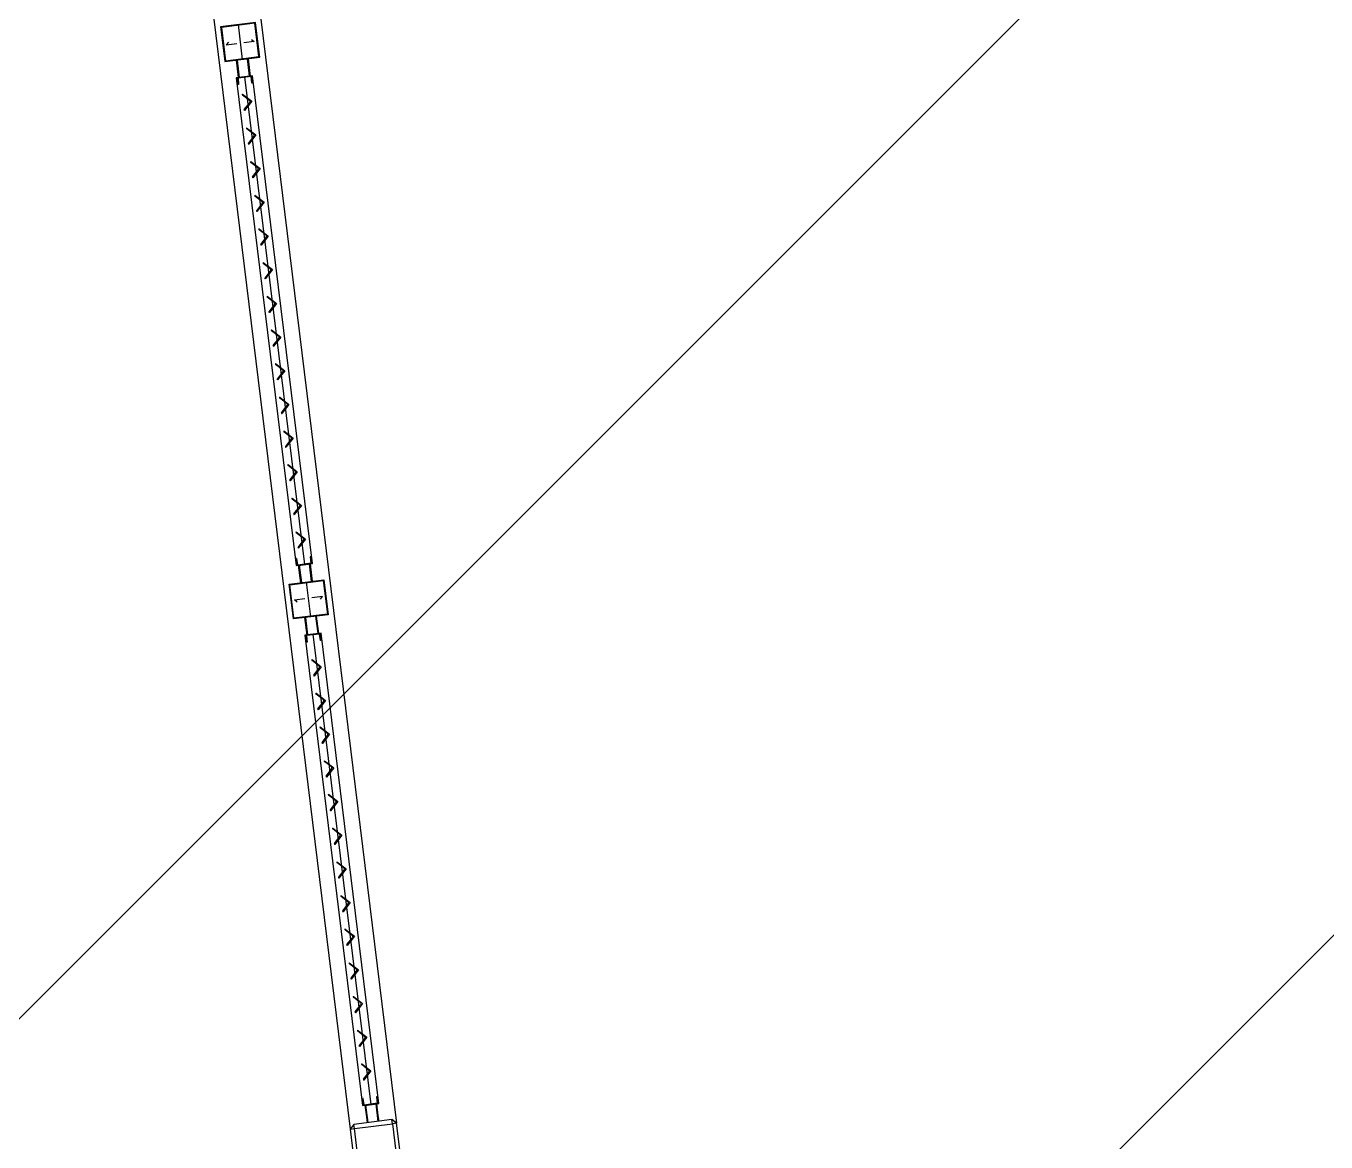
# Model space of a CAD drawing. Extents: x -15449 to 527173, y -170839 to 146543.
# Drawn here: x 15508.952 to 15510.819, y 7813.856 to 7815.459 of the extents above; entities that cross this region are included whole.
import ezdxf

# ---------------------------------------------------------------- set-up
doc = ezdxf.new("R2010")
doc.units = 0
doc.header["$LTSCALE"] = 8
doc.layers.get('0').update_dxf_attribs({"color": 1, "linetype": 'CONTINUOUS'})
doc.layers.add('A-RC WALL', color=7, linetype='CONTINUOUS')
doc.layers.add('G-IMPT', color=7, linetype='CONTINUOUS', lineweight=30)
doc.layers.add('Micron SGP Titleblock CAD template EDI$0$G-ANNO-TTLB', color=7, linetype='CONTINUOUS', lineweight=30)

# ---------------------------------------------------------------- blocks, each defined once
blk = doc.blocks.new('A$Cf1db08be')
at = {"layer": 'A-RC WALL'}
h = blk.add_hatch(dxfattribs=at)
h.set_pattern_fill('ANSI31', color=256, scale=10)
h.set_pattern_definition([(45, (-268.9758, -185.7096), (-0.8838835, 0.8838835), [])])
h.paths.add_polyline_path([(13.5413, 36.5676), (10.6679, 36.5676), (10.6679, 13.9926), (10.6679, 12.3123), (10.6679, 10.5563), (36.2759, 10.5563), (36.2759, 32.3437), (36.1751, 32.3332), (36.1751, 36.5676)])
h.paths.add_polyline_path([(28.2653, 26.7968), (28.2653, 21.6761), (17.6813, 21.6761), (17.6813, 26.7968)], flags=16)
h.paths.add_polyline_path([(55.6763, 34.3555), (55.253, 37.7571), (36.2759, 35.9722), (36.2759, 32.3437)])
h.paths.add_polyline_path([(43.5325, 35.245), (46.4891, 35.5899), (46.6197, 34.4705), (43.6631, 34.1256)], flags=16)
h.paths.add_polyline_path([(17.5602, 22.7185), (28.5991, 22.7185), (28.5991, 26.3965), (17.5602, 26.3965)], flags=24)
h.paths.add_polyline_path([(43.7995, 34.3511), (46.4085, 34.6555), (46.3276, 35.3486), (43.7186, 35.0443)], flags=8)
at = {"layer": 'G-IMPT'}
for p, q in [((37.0261, 37.3436), (37.4089, 34.2296)), ((36.9594, 37.3354), (37.3422, 34.2214)), ((37.2061, 35.8106), (37.156, 35.8045)), ((37.156, 35.8045), (37.1622, 35.7544)), ((37.2052, 35.8095), (37.1572, 35.8036)), ((37.1572, 35.8036), (37.1631, 35.7556)), ((37.1811, 35.8075), (37.1872, 35.7575)), ((37.2111, 35.7615), (37.2052, 35.8095)), ((37.2122, 35.7606), (37.2061, 35.8106)), ((37.1672, 35.7821), (37.1643, 35.7784)), ((37.1643, 35.7784), (37.1793, 35.7802)), ((37.2043, 35.7833), (37.1893, 35.7815)), ((37.2006, 35.7862), (37.2043, 35.7833)), ((37.1622, 35.7544), (37.2122, 35.7606)), ((37.1631, 35.7556), (37.2111, 35.7615)), ((37.1819, 35.7315), (37.1789, 35.7565)), ((37.1789, 35.7565), (37.1819, 35.7315)), ((37.1829, 35.7316), (37.1799, 35.7566)), ((37.1799, 35.7566), (37.1829, 35.7316)), ((37.1976, 35.7334), (37.1945, 35.7584)), ((37.1945, 35.7584), (37.1976, 35.7334)), ((37.1986, 35.7335), (37.1955, 35.7585)), ((37.1955, 35.7585), (37.1986, 35.7335)), ((37.2021, 35.7339), (37.1785, 35.731)), ((37.2021, 35.7339), (37.1785, 35.731)), ((37.1785, 35.731), (37.2646, 35.0306)), ((37.1785, 35.731), (37.2646, 35.0306)), ((37.1815, 35.7213), (37.1804, 35.7304)), ((37.1815, 35.7213), (37.1804, 35.7304)), ((37.1811, 35.7314), (37.1994, 35.7336)), ((37.1811, 35.7314), (37.1994, 35.7336)), ((37.1999, 35.7328), (37.1812, 35.7308)), ((37.1999, 35.7328), (37.1812, 35.7308)), ((37.1812, 35.7308), (37.182, 35.7213)), ((37.1812, 35.7308), (37.182, 35.7213)), ((37.182, 35.7213), (37.1815, 35.7213)), ((37.182, 35.7213), (37.1815, 35.7213)), ((37.1903, 35.7325), (37.2764, 35.032)), ((37.1903, 35.7325), (37.2764, 35.032)), ((37.201, 35.7236), (37.1999, 35.7328)), ((37.201, 35.7236), (37.1999, 35.7328)), ((37.2004, 35.7329), (37.2015, 35.7237)), ((37.2004, 35.7329), (37.2015, 35.7237)), ((37.2015, 35.7237), (37.201, 35.7236)), ((37.2015, 35.7237), (37.201, 35.7236)), ((37.2882, 35.0335), (37.2021, 35.7339)), ((37.2882, 35.0335), (37.2021, 35.7339)), ((37.1874, 35.7076), (37.1875, 35.7077)), ((37.1874, 35.7076), (37.1875, 35.7077)), ((37.1875, 35.7077), (37.2008, 35.6974)), ((37.1875, 35.7077), (37.2008, 35.6974)), ((37.1975, 35.6987), (37.1875, 35.7064)), ((37.1975, 35.6987), (37.1875, 35.7064)), ((37.1901, 35.6854), (37.1979, 35.6954)), ((37.1901, 35.6854), (37.1979, 35.6954)), ((37.1904, 35.6841), (37.1903, 35.6843)), ((37.1904, 35.6841), (37.1903, 35.6843)), ((37.2008, 35.6974), (37.1904, 35.6841)), ((37.2008, 35.6974), (37.1904, 35.6841)), ((37.1934, 35.6592), (37.1935, 35.6594)), ((37.1934, 35.6592), (37.1935, 35.6594)), ((37.1935, 35.6594), (37.2067, 35.649)), ((37.1935, 35.6594), (37.2067, 35.649)), ((37.2035, 35.6503), (37.1935, 35.6581)), ((37.2035, 35.6503), (37.1935, 35.6581)), ((37.1961, 35.637), (37.2039, 35.647)), ((37.1961, 35.637), (37.2039, 35.647)), ((37.2067, 35.649), (37.1964, 35.6358)), ((37.2067, 35.649), (37.1964, 35.6358)), ((37.1964, 35.6358), (37.1962, 35.6359)), ((37.1964, 35.6358), (37.1962, 35.6359)), ((37.1993, 35.6108), (37.1994, 35.611)), ((37.1993, 35.6108), (37.1994, 35.611)), ((37.1994, 35.611), (37.2127, 35.6007)), ((37.1994, 35.611), (37.2127, 35.6007)), ((37.2094, 35.6019), (37.1994, 35.6097)), ((37.2094, 35.6019), (37.1994, 35.6097)), ((37.202, 35.5887), (37.2098, 35.5986)), ((37.202, 35.5887), (37.2098, 35.5986)), ((37.2023, 35.5874), (37.2022, 35.5875)), ((37.2023, 35.5874), (37.2022, 35.5875)), ((37.2127, 35.6007), (37.2023, 35.5874)), ((37.2127, 35.6007), (37.2023, 35.5874)), ((37.2052, 35.5625), (37.2054, 35.5626)), ((37.2052, 35.5625), (37.2054, 35.5626)), ((37.2054, 35.5626), (37.2186, 35.5523)), ((37.2054, 35.5626), (37.2186, 35.5523)), ((37.2153, 35.5536), (37.2054, 35.5613)), ((37.2153, 35.5536), (37.2054, 35.5613)), ((37.208, 35.5403), (37.2157, 35.5503)), ((37.208, 35.5403), (37.2157, 35.5503)), ((37.2186, 35.5523), (37.2083, 35.539)), ((37.2186, 35.5523), (37.2083, 35.539)), ((37.2083, 35.539), (37.2081, 35.5392)), ((37.2083, 35.539), (37.2081, 35.5392)), ((37.2112, 35.5141), (37.2113, 35.5143)), ((37.2112, 35.5141), (37.2113, 35.5143)), ((37.2113, 35.5143), (37.2246, 35.5039)), ((37.2113, 35.5143), (37.2246, 35.5039)), ((37.2213, 35.5052), (37.2113, 35.513)), ((37.2213, 35.5052), (37.2113, 35.513)), ((37.2139, 35.4919), (37.2217, 35.5019)), ((37.2139, 35.4919), (37.2217, 35.5019)), ((37.2246, 35.5039), (37.2142, 35.4907)), ((37.2246, 35.5039), (37.2142, 35.4907)), ((37.2142, 35.4907), (37.2141, 35.4908)), ((37.2142, 35.4907), (37.2141, 35.4908)), ((37.2171, 35.4657), (37.2173, 35.4659)), ((37.2171, 35.4657), (37.2173, 35.4659)), ((37.2173, 35.4659), (37.2305, 35.4556)), ((37.2173, 35.4659), (37.2305, 35.4556)), ((37.2272, 35.4568), (37.2173, 35.4646)), ((37.2272, 35.4568), (37.2173, 35.4646)), ((37.2199, 35.4436), (37.2276, 35.4535)), ((37.2199, 35.4436), (37.2276, 35.4535)), ((37.2202, 35.4423), (37.22, 35.4424)), ((37.2202, 35.4423), (37.22, 35.4424)), ((37.2305, 35.4556), (37.2202, 35.4423)), ((37.2305, 35.4556), (37.2202, 35.4423)), ((37.2231, 35.4174), (37.2232, 35.4175)), ((37.2231, 35.4174), (37.2232, 35.4175)), ((37.2232, 35.4175), (37.2364, 35.4072)), ((37.2232, 35.4175), (37.2364, 35.4072)), ((37.2332, 35.4085), (37.2232, 35.4162)), ((37.2332, 35.4085), (37.2232, 35.4162)), ((37.2258, 35.3952), (37.2336, 35.4052)), ((37.2258, 35.3952), (37.2336, 35.4052)), ((37.2364, 35.4072), (37.2261, 35.3939)), ((37.2364, 35.4072), (37.2261, 35.3939)), ((37.2261, 35.3939), (37.2259, 35.3941)), ((37.2261, 35.3939), (37.2259, 35.3941)), ((37.229, 35.369), (37.2292, 35.3692)), ((37.229, 35.369), (37.2292, 35.3692)), ((37.2292, 35.3692), (37.2424, 35.3588)), ((37.2292, 35.3692), (37.2424, 35.3588)), ((37.2391, 35.3601), (37.2292, 35.3679)), ((37.2391, 35.3601), (37.2292, 35.3679)), ((37.2318, 35.3468), (37.2395, 35.3568)), ((37.2318, 35.3468), (37.2395, 35.3568)), ((37.2321, 35.3456), (37.2319, 35.3457)), ((37.2321, 35.3456), (37.2319, 35.3457)), ((37.2424, 35.3588), (37.2321, 35.3456)), ((37.2424, 35.3588), (37.2321, 35.3456)), ((37.235, 35.3206), (37.2351, 35.3208)), ((37.235, 35.3206), (37.2351, 35.3208)), ((37.2351, 35.3208), (37.2483, 35.3105)), ((37.2351, 35.3208), (37.2483, 35.3105)), ((37.2451, 35.3117), (37.2351, 35.3195)), ((37.2451, 35.3117), (37.2351, 35.3195)), ((37.2377, 35.2985), (37.2455, 35.3084)), ((37.2377, 35.2985), (37.2455, 35.3084)), ((37.2483, 35.3105), (37.238, 35.2972)), ((37.2483, 35.3105), (37.238, 35.2972)), ((37.238, 35.2972), (37.2378, 35.2973)), ((37.238, 35.2972), (37.2378, 35.2973)), ((37.2409, 35.2723), (37.241, 35.2724)), ((37.2409, 35.2723), (37.241, 35.2724)), ((37.241, 35.2724), (37.2543, 35.2621)), ((37.241, 35.2724), (37.2543, 35.2621)), ((37.251, 35.2634), (37.2411, 35.2711)), ((37.251, 35.2634), (37.2411, 35.2711)), ((37.2436, 35.2501), (37.2514, 35.2601)), ((37.2436, 35.2501), (37.2514, 35.2601)), ((37.2543, 35.2621), (37.2439, 35.2489)), ((37.2543, 35.2621), (37.2439, 35.2489)), ((37.2439, 35.2489), (37.2438, 35.249)), ((37.2439, 35.2489), (37.2438, 35.249)), ((37.2469, 35.2239), (37.247, 35.2241)), ((37.2469, 35.2239), (37.247, 35.2241)), ((37.247, 35.2241), (37.2602, 35.2137)), ((37.247, 35.2241), (37.2602, 35.2137)), ((37.257, 35.215), (37.247, 35.2228)), ((37.257, 35.215), (37.247, 35.2228)), ((37.2602, 35.2137), (37.2499, 35.2005)), ((37.2602, 35.2137), (37.2499, 35.2005)), ((37.2496, 35.2017), (37.2574, 35.2117)), ((37.2496, 35.2017), (37.2574, 35.2117)), ((37.2499, 35.2005), (37.2497, 35.2006)), ((37.2499, 35.2005), (37.2497, 35.2006)), ((37.2528, 35.1755), (37.2529, 35.1757)), ((37.2528, 35.1755), (37.2529, 35.1757)), ((37.2529, 35.1757), (37.2662, 35.1654)), ((37.2529, 35.1757), (37.2662, 35.1654)), ((37.2629, 35.1666), (37.253, 35.1744)), ((37.2629, 35.1666), (37.253, 35.1744)), ((37.2555, 35.1534), (37.2633, 35.1633)), ((37.2555, 35.1534), (37.2633, 35.1633)), ((37.2662, 35.1654), (37.2558, 35.1521)), ((37.2662, 35.1654), (37.2558, 35.1521)), ((37.2558, 35.1521), (37.2557, 35.1522)), ((37.2558, 35.1521), (37.2557, 35.1522)), ((37.2588, 35.1272), (37.2589, 35.1273)), ((37.2588, 35.1272), (37.2589, 35.1273)), ((37.2589, 35.1273), (37.2721, 35.117)), ((37.2589, 35.1273), (37.2721, 35.117)), ((37.2689, 35.1183), (37.2589, 35.1261)), ((37.2689, 35.1183), (37.2589, 35.1261)), ((37.2615, 35.105), (37.2693, 35.115)), ((37.2615, 35.105), (37.2693, 35.115)), ((37.2618, 35.1038), (37.2616, 35.1039)), ((37.2618, 35.1038), (37.2616, 35.1039)), ((37.2721, 35.117), (37.2618, 35.1038)), ((37.2721, 35.117), (37.2618, 35.1038)), ((37.2647, 35.0788), (37.2648, 35.079)), ((37.2648, 35.079), (37.2781, 35.0686)), ((37.2748, 35.0699), (37.2648, 35.0777)), ((37.2674, 35.0566), (37.2752, 35.0666)), ((37.2781, 35.0686), (37.2677, 35.0554)), ((37.2677, 35.0554), (37.2676, 35.0555)), ((37.2646, 35.0306), (37.2882, 35.0335)), ((37.2646, 35.0306), (37.2882, 35.0335)), ((37.2657, 35.0409), (37.2652, 35.0408)), ((37.2657, 35.0409), (37.2652, 35.0408)), ((37.2652, 35.0408), (37.2663, 35.0317)), ((37.2652, 35.0408), (37.2663, 35.0317)), ((37.2672, 35.0314), (37.2657, 35.0409)), ((37.2672, 35.0314), (37.2657, 35.0409)), ((37.2858, 35.0341), (37.2672, 35.0314)), ((37.2858, 35.0341), (37.2672, 35.0314)), ((37.2673, 35.0309), (37.2855, 35.0332)), ((37.2673, 35.0309), (37.2855, 35.0332)), ((37.2681, 35.031), (37.2711, 35.006)), ((37.2711, 35.006), (37.2681, 35.031)), ((37.2691, 35.0311), (37.2721, 35.0061)), ((37.2721, 35.0061), (37.2691, 35.0311)), ((37.2837, 35.0329), (37.2868, 35.0079)), ((37.2868, 35.0079), (37.2837, 35.0329)), ((37.2852, 35.0433), (37.2846, 35.0432)), ((37.2852, 35.0433), (37.2846, 35.0432)), ((37.2846, 35.0432), (37.2858, 35.0341)), ((37.2846, 35.0432), (37.2858, 35.0341)), ((37.2847, 35.0331), (37.2878, 35.008)), ((37.2878, 35.008), (37.2847, 35.0331)), ((37.2863, 35.0341), (37.2852, 35.0433)), ((37.2863, 35.0341), (37.2852, 35.0433)), ((37.2545, 35.0039), (37.3045, 35.0101)), ((37.2556, 35.0031), (37.3036, 35.009)), ((37.3036, 35.009), (37.3095, 34.9609)), ((37.3045, 35.0101), (37.3106, 34.9601)), ((37.2606, 34.9539), (37.2545, 35.0039)), ((37.2615, 34.955), (37.2556, 35.0031)), ((37.2856, 34.957), (37.2795, 35.007)), ((37.2623, 34.9812), (37.2773, 34.9831)), ((37.2661, 34.9783), (37.2623, 34.9812)), ((37.3024, 34.9861), (37.2873, 34.9843)), ((37.2994, 34.9824), (37.3024, 34.9861)), ((37.3106, 34.9601), (37.2606, 34.9539)), ((37.3095, 34.9609), (37.2615, 34.955)), ((37.2804, 34.9309), (37.2773, 34.956)), ((37.2814, 34.9311), (37.2783, 34.9561)), ((37.296, 34.9329), (37.293, 34.9579)), ((37.297, 34.933), (37.294, 34.958)), ((37.3005, 34.9334), (37.2769, 34.9305)), ((37.3835, 34.258), (37.3005, 34.9334)), ((37.2769, 34.9305), (37.3599, 34.2551)), ((37.2799, 34.9207), (37.2788, 34.9299)), ((37.2796, 34.9308), (37.2978, 34.9331)), ((37.2983, 34.9323), (37.2796, 34.9303)), ((37.2796, 34.9303), (37.2805, 34.9208)), ((37.2805, 34.9208), (37.2799, 34.9207)), ((37.2887, 34.932), (37.3717, 34.2565)), ((37.2994, 34.9231), (37.2983, 34.9323)), ((37.2988, 34.9323), (37.2999, 34.9232)), ((37.2999, 34.9232), (37.2994, 34.9231)), ((37.2873, 34.8954), (37.2874, 34.8955)), ((37.2874, 34.8955), (37.3006, 34.8852)), ((37.2974, 34.8865), (37.2874, 34.8942)), ((37.29, 34.8732), (37.2978, 34.8832)), ((37.3006, 34.8852), (37.2903, 34.8719)), ((37.2903, 34.8719), (37.2901, 34.8721)), ((37.2932, 34.847), (37.2933, 34.8472)), ((37.2933, 34.8472), (37.3066, 34.8368)), ((37.3033, 34.8381), (37.2933, 34.8459)), ((37.2959, 34.8248), (37.3037, 34.8348)), ((37.2962, 34.8236), (37.2961, 34.8237)), ((37.3066, 34.8368), (37.2962, 34.8236)), ((37.2992, 34.7986), (37.2993, 34.7988)), ((37.2993, 34.7988), (37.3125, 34.7885)), ((37.3092, 34.7897), (37.2993, 34.7975)), ((37.3019, 34.7765), (37.3097, 34.7864)), ((37.3125, 34.7885), (37.3022, 34.7752)), ((37.3022, 34.7752), (37.302, 34.7753)), ((37.3051, 34.7503), (37.3052, 34.7504)), ((37.3052, 34.7504), (37.3185, 34.7401)), ((37.3152, 34.7414), (37.3052, 34.7491)), ((37.3078, 34.7281), (37.3156, 34.7381)), ((37.3185, 34.7401), (37.3081, 34.7268)), ((37.3081, 34.7268), (37.308, 34.727)), ((37.311, 34.7019), (37.3112, 34.7021)), ((37.3112, 34.7021), (37.3244, 34.6917)), ((37.3211, 34.693), (37.3112, 34.7008)), ((37.3244, 34.6917), (37.3141, 34.6785)), ((37.3138, 34.6797), (37.3215, 34.6897)), ((37.3141, 34.6785), (37.3139, 34.6786)), ((37.317, 34.6535), (37.3171, 34.6537)), ((37.3171, 34.6537), (37.3304, 34.6434)), ((37.3271, 34.6446), (37.3171, 34.6524)), ((37.3197, 34.6314), (37.3275, 34.6413)), ((37.3304, 34.6434), (37.32, 34.6301)), ((37.32, 34.6301), (37.3199, 34.6302)), ((37.3229, 34.6052), (37.3231, 34.6053)), ((37.3231, 34.6053), (37.3363, 34.595)), ((37.333, 34.5963), (37.3231, 34.604)), ((37.3257, 34.583), (37.3334, 34.593)), ((37.326, 34.5817), (37.3258, 34.5819)), ((37.3363, 34.595), (37.326, 34.5817)), ((37.3289, 34.5568), (37.329, 34.557)), ((37.329, 34.557), (37.3422, 34.5466)), ((37.339, 34.5479), (37.329, 34.5557)), ((37.3316, 34.5346), (37.3394, 34.5446)), ((37.3422, 34.5466), (37.3319, 34.5334)), ((37.3319, 34.5334), (37.3317, 34.5335)), ((37.3348, 34.5084), (37.335, 34.5086)), ((37.335, 34.5086), (37.3482, 34.4983)), ((37.3449, 34.4995), (37.335, 34.5073)), ((37.3376, 34.4863), (37.3453, 34.4962)), ((37.3378, 34.485), (37.3377, 34.4851)), ((37.3482, 34.4983), (37.3378, 34.485)), ((37.3408, 34.4601), (37.3409, 34.4602)), ((37.3409, 34.4602), (37.3541, 34.4499)), ((37.3509, 34.4512), (37.3409, 34.4589)), ((37.3435, 34.4379), (37.3513, 34.4479)), ((37.3541, 34.4499), (37.3438, 34.4367)), ((37.3438, 34.4367), (37.3436, 34.4368)), ((37.3467, 34.4117), (37.3468, 34.4119)), ((37.3468, 34.4119), (37.3601, 34.4015)), ((37.3568, 34.4028), (37.3469, 34.4106)), ((37.3494, 34.3895), (37.3572, 34.3995)), ((37.3601, 34.4015), (37.3497, 34.3883)), ((37.3497, 34.3883), (37.3496, 34.3884)), ((37.3527, 34.3634), (37.3528, 34.3635)), ((37.3528, 34.3635), (37.366, 34.3532)), ((37.3628, 34.3544), (37.3528, 34.3622)), ((37.3554, 34.3412), (37.3632, 34.3511)), ((37.3557, 34.3399), (37.3555, 34.34)), ((37.366, 34.3532), (37.3557, 34.3399)), ((37.3586, 34.315), (37.3587, 34.3151)), ((37.3587, 34.3151), (37.372, 34.3048)), ((37.3687, 34.3061), (37.3587, 34.3139)), ((37.3613, 34.2928), (37.3691, 34.3028)), ((37.372, 34.3048), (37.3616, 34.2916)), ((37.3616, 34.2916), (37.3615, 34.2917)), ((37.361, 34.2654), (37.3605, 34.2653)), ((37.3605, 34.2653), (37.3616, 34.2562)), ((37.3625, 34.2559), (37.361, 34.2654)), ((37.3805, 34.2678), (37.38, 34.2677)), ((37.38, 34.2677), (37.3811, 34.2586)), ((37.3816, 34.2586), (37.3805, 34.2678)), ((37.3599, 34.2551), (37.3835, 34.258)), ((37.3811, 34.2586), (37.3625, 34.2559)), ((37.3626, 34.2554), (37.3809, 34.2576)), ((37.3634, 34.2555), (37.3654, 34.2388)), ((37.3644, 34.2556), (37.3675, 34.2306)), ((37.3791, 34.2574), (37.3821, 34.2324)), ((37.3801, 34.2575), (37.3821, 34.2409)), ((37.3475, 34.2281), (37.3422, 34.2214)), ((37.4022, 34.2349), (37.3475, 34.2281)), ((37.3482, 34.2221), (37.3475, 34.2281)), ((37.3482, 34.2221), (37.4029, 34.2289)), ((37.3654, 34.2388), (37.3665, 34.2305)), ((37.3821, 34.2409), (37.3832, 34.2325)), ((37.4089, 34.2296), (37.4022, 34.2349)), ((37.4029, 34.2289), (37.4022, 34.2349)), ((37.4089, 34.2296), (37.4029, 34.2289)), ((37.4029, 34.2289), (37.4137, 34.1408)), ((37.4197, 34.1415), (37.4089, 34.2296)), ((37.3422, 34.2214), (37.3482, 34.2221)), ((37.3422, 34.2214), (37.353, 34.1333)), ((37.359, 34.1341), (37.3482, 34.2221))]:
    blk.add_line(p, q, dxfattribs=at)
for centre, radius, start, end in [((37.1812, 35.7305), 0.000874, 97.0087, 187.0087), ((37.1812, 35.7305), 0.000874, 97.0087, 187.0087), ((37.1812, 35.7305), 0.000336, 97.0087, 187.0087), ((37.1812, 35.7305), 0.000336, 97.0087, 187.0087), ((37.1995, 35.7327), 0.000874, 7.0087, 97.0087), ((37.1995, 35.7327), 0.000874, 7.0087, 97.0087), ((37.1995, 35.7327), 0.000336, 7.0087, 97.0087), ((37.1995, 35.7327), 0.000336, 7.0087, 97.0087), ((37.188, 35.7071), 0.000807, 142.0087, 232.0087), ((37.188, 35.7071), 0.000807, 142.0087, 232.0087), ((37.1961, 35.6968), 0.00235, 322.0087, 52.0087), ((37.1961, 35.6968), 0.00235, 322.0087, 52.0087), ((37.1908, 35.6849), 0.000807, 142.0087, 232.0087), ((37.1908, 35.6849), 0.000807, 142.0087, 232.0087), ((37.194, 35.6587), 0.000807, 142.0087, 232.0087), ((37.194, 35.6587), 0.000807, 142.0087, 232.0087), ((37.202, 35.6484), 0.00235, 322.0087, 52.0087), ((37.202, 35.6484), 0.00235, 322.0087, 52.0087), ((37.1967, 35.6365), 0.000807, 142.0087, 232.0087), ((37.1967, 35.6365), 0.000807, 142.0087, 232.0087), ((37.1999, 35.6103), 0.000807, 142.0087, 232.0087), ((37.1999, 35.6103), 0.000807, 142.0087, 232.0087), ((37.2027, 35.5882), 0.000807, 142.0087, 232.0087), ((37.2027, 35.5882), 0.000807, 142.0087, 232.0087), ((37.2079, 35.6001), 0.00235, 322.0087, 52.0087), ((37.2079, 35.6001), 0.00235, 322.0087, 52.0087), ((37.2059, 35.562), 0.000807, 142.0087, 232.0087), ((37.2059, 35.562), 0.000807, 142.0087, 232.0087), ((37.2139, 35.5517), 0.00235, 322.0087, 52.0087), ((37.2139, 35.5517), 0.00235, 322.0087, 52.0087), ((37.2086, 35.5398), 0.000807, 142.0087, 232.0087), ((37.2086, 35.5398), 0.000807, 142.0087, 232.0087), ((37.2118, 35.5136), 0.000807, 142.0087, 232.0087), ((37.2118, 35.5136), 0.000807, 142.0087, 232.0087), ((37.2198, 35.5033), 0.00235, 322.0087, 52.0087), ((37.2198, 35.5033), 0.00235, 322.0087, 52.0087), ((37.2146, 35.4914), 0.000807, 142.0087, 232.0087), ((37.2146, 35.4914), 0.000807, 142.0087, 232.0087), ((37.2178, 35.4652), 0.000807, 142.0087, 232.0087), ((37.2178, 35.4652), 0.000807, 142.0087, 232.0087), ((37.2258, 35.455), 0.00235, 322.0087, 52.0087), ((37.2258, 35.455), 0.00235, 322.0087, 52.0087), ((37.2205, 35.4431), 0.000807, 142.0087, 232.0087), ((37.2205, 35.4431), 0.000807, 142.0087, 232.0087), ((37.2237, 35.4169), 0.000807, 142.0087, 232.0087), ((37.2237, 35.4169), 0.000807, 142.0087, 232.0087), ((37.2317, 35.4066), 0.00235, 322.0087, 52.0087), ((37.2317, 35.4066), 0.00235, 322.0087, 52.0087), ((37.2264, 35.3947), 0.000807, 142.0087, 232.0087), ((37.2264, 35.3947), 0.000807, 142.0087, 232.0087), ((37.2297, 35.3685), 0.000807, 142.0087, 232.0087), ((37.2297, 35.3685), 0.000807, 142.0087, 232.0087), ((37.2324, 35.3463), 0.000807, 142.0087, 232.0087), ((37.2324, 35.3463), 0.000807, 142.0087, 232.0087), ((37.2377, 35.3582), 0.00235, 322.0087, 52.0087), ((37.2377, 35.3582), 0.00235, 322.0087, 52.0087), ((37.2356, 35.3201), 0.000807, 142.0087, 232.0087), ((37.2356, 35.3201), 0.000807, 142.0087, 232.0087), ((37.2436, 35.3099), 0.00235, 322.0087, 52.0087), ((37.2436, 35.3099), 0.00235, 322.0087, 52.0087), ((37.2383, 35.298), 0.000807, 142.0087, 232.0087), ((37.2383, 35.298), 0.000807, 142.0087, 232.0087), ((37.2416, 35.2718), 0.000807, 142.0087, 232.0087), ((37.2416, 35.2718), 0.000807, 142.0087, 232.0087), ((37.2496, 35.2615), 0.00235, 322.0087, 52.0087), ((37.2496, 35.2615), 0.00235, 322.0087, 52.0087), ((37.2443, 35.2496), 0.000807, 142.0087, 232.0087), ((37.2443, 35.2496), 0.000807, 142.0087, 232.0087), ((37.2475, 35.2234), 0.000807, 142.0087, 232.0087), ((37.2475, 35.2234), 0.000807, 142.0087, 232.0087), ((37.2555, 35.2132), 0.00235, 322.0087, 52.0087), ((37.2555, 35.2132), 0.00235, 322.0087, 52.0087), ((37.2502, 35.2012), 0.000807, 142.0087, 232.0087), ((37.2502, 35.2012), 0.000807, 142.0087, 232.0087), ((37.2534, 35.1751), 0.000807, 142.0087, 232.0087), ((37.2534, 35.1751), 0.000807, 142.0087, 232.0087), ((37.2615, 35.1648), 0.00235, 322.0087, 52.0087), ((37.2615, 35.1648), 0.00235, 322.0087, 52.0087), ((37.2562, 35.1529), 0.000807, 142.0087, 232.0087), ((37.2562, 35.1529), 0.000807, 142.0087, 232.0087), ((37.2594, 35.1267), 0.000807, 142.0087, 232.0087), ((37.2594, 35.1267), 0.000807, 142.0087, 232.0087), ((37.2621, 35.1045), 0.000807, 142.0087, 232.0087), ((37.2621, 35.1045), 0.000807, 142.0087, 232.0087), ((37.2674, 35.1164), 0.00235, 322.0087, 52.0087), ((37.2674, 35.1164), 0.00235, 322.0087, 52.0087), ((37.2653, 35.0783), 0.000807, 142.0087, 232.0087), ((37.2734, 35.0681), 0.00235, 322.0087, 52.0087), ((37.2681, 35.0562), 0.000807, 142.0087, 232.0087), ((37.2671, 35.0318), 0.000874, 187.0087, 277.0087), ((37.2671, 35.0318), 0.000874, 187.0087, 277.0087), ((37.2671, 35.0318), 0.000336, 187.0087, 277.0087), ((37.2671, 35.0318), 0.000336, 187.0087, 277.0087), ((37.2854, 35.034), 0.000874, 277.0087, 7.0087), ((37.2854, 35.034), 0.000336, 277.0087, 7.0087), ((37.2854, 35.034), 0.000874, 277.0087, 7.0087), ((37.2854, 35.034), 0.000336, 277.0087, 7.0087), ((37.2797, 34.93), 0.000874, 97.0087, 187.0087), ((37.2797, 34.93), 0.000336, 97.0087, 187.0087), ((37.2979, 34.9322), 0.000874, 7.0087, 97.0087), ((37.2979, 34.9322), 0.000336, 7.0087, 97.0087), ((37.2879, 34.8949), 0.000807, 142.0087, 232.0087), ((37.2959, 34.8846), 0.00235, 322.0087, 52.0087), ((37.2906, 34.8727), 0.000807, 142.0087, 232.0087), ((37.2938, 34.8465), 0.000807, 142.0087, 232.0087), ((37.2966, 34.8243), 0.000807, 142.0087, 232.0087), ((37.3019, 34.8362), 0.00235, 322.0087, 52.0087), ((37.2998, 34.7981), 0.000807, 142.0087, 232.0087), ((37.3078, 34.7879), 0.00235, 322.0087, 52.0087), ((37.3025, 34.776), 0.000807, 142.0087, 232.0087), ((37.3057, 34.7498), 0.000807, 142.0087, 232.0087), ((37.3085, 34.7276), 0.000807, 142.0087, 232.0087), ((37.3137, 34.7395), 0.00235, 322.0087, 52.0087), ((37.3117, 34.7014), 0.000807, 142.0087, 232.0087), ((37.3197, 34.6911), 0.00235, 322.0087, 52.0087), ((37.3144, 34.6792), 0.000807, 142.0087, 232.0087), ((37.3176, 34.653), 0.000807, 142.0087, 232.0087), ((37.3256, 34.6428), 0.00235, 322.0087, 52.0087), ((37.3203, 34.6309), 0.000807, 142.0087, 232.0087), ((37.3236, 34.6047), 0.000807, 142.0087, 232.0087), ((37.3263, 34.5825), 0.000807, 142.0087, 232.0087), ((37.3316, 34.5944), 0.00235, 322.0087, 52.0087), ((37.3295, 34.5563), 0.000807, 142.0087, 232.0087), ((37.3375, 34.546), 0.00235, 322.0087, 52.0087), ((37.3322, 34.5341), 0.000807, 142.0087, 232.0087), ((37.3355, 34.508), 0.000807, 142.0087, 232.0087), ((37.3382, 34.4858), 0.000807, 142.0087, 232.0087), ((37.3435, 34.4977), 0.00235, 322.0087, 52.0087), ((37.3414, 34.4596), 0.000807, 142.0087, 232.0087), ((37.3494, 34.4493), 0.00235, 322.0087, 52.0087), ((37.3441, 34.4374), 0.000807, 142.0087, 232.0087), ((37.3474, 34.4112), 0.000807, 142.0087, 232.0087), ((37.3554, 34.401), 0.00235, 322.0087, 52.0087), ((37.3501, 34.389), 0.000807, 142.0087, 232.0087), ((37.3533, 34.3629), 0.000807, 142.0087, 232.0087), ((37.3613, 34.3526), 0.00235, 322.0087, 52.0087), ((37.356, 34.3407), 0.000807, 142.0087, 232.0087), ((37.3592, 34.3145), 0.000807, 142.0087, 232.0087), ((37.3673, 34.3042), 0.00235, 322.0087, 52.0087), ((37.362, 34.2923), 0.000807, 142.0087, 232.0087), ((37.3625, 34.2563), 0.000874, 187.0087, 277.0087), ((37.3625, 34.2563), 0.000336, 187.0087, 277.0087), ((37.3808, 34.2585), 0.000336, 277.0087, 7.0087), ((37.3808, 34.2585), 0.000874, 277.0087, 7.0087)]:
    blk.add_arc(centre, radius, start, end, dxfattribs=at)
blk = doc.blocks.new('Micron SGP Titleblock CAD template EDI$0$MU_SGP_ANTitleblock_A1_Type01_v1_1 - A1-419101-sample')
blk.add_blockref('A$Cf1db08be', (731.5833, 312.0548))
blk = doc.blocks.new('Micron SGP Titleblock CAD template EDI')
at = {"layer": 'Micron SGP Titleblock CAD template EDI$0$G-ANNO-TTLB'}
blk.add_blockref('Micron SGP Titleblock CAD template EDI$0$MU_SGP_ANTitleblock_A1_Type01_v1_1 - A1-419101-sample', (-3.846, 118.8541), dxfattribs=at)

msp = doc.modelspace()

# ---------------------------------------------------------------- block references
msp.add_blockref('Micron SGP Titleblock CAD template EDI', (14744.3378, 7348.7447))

doc.saveas('drawing.dxf')
